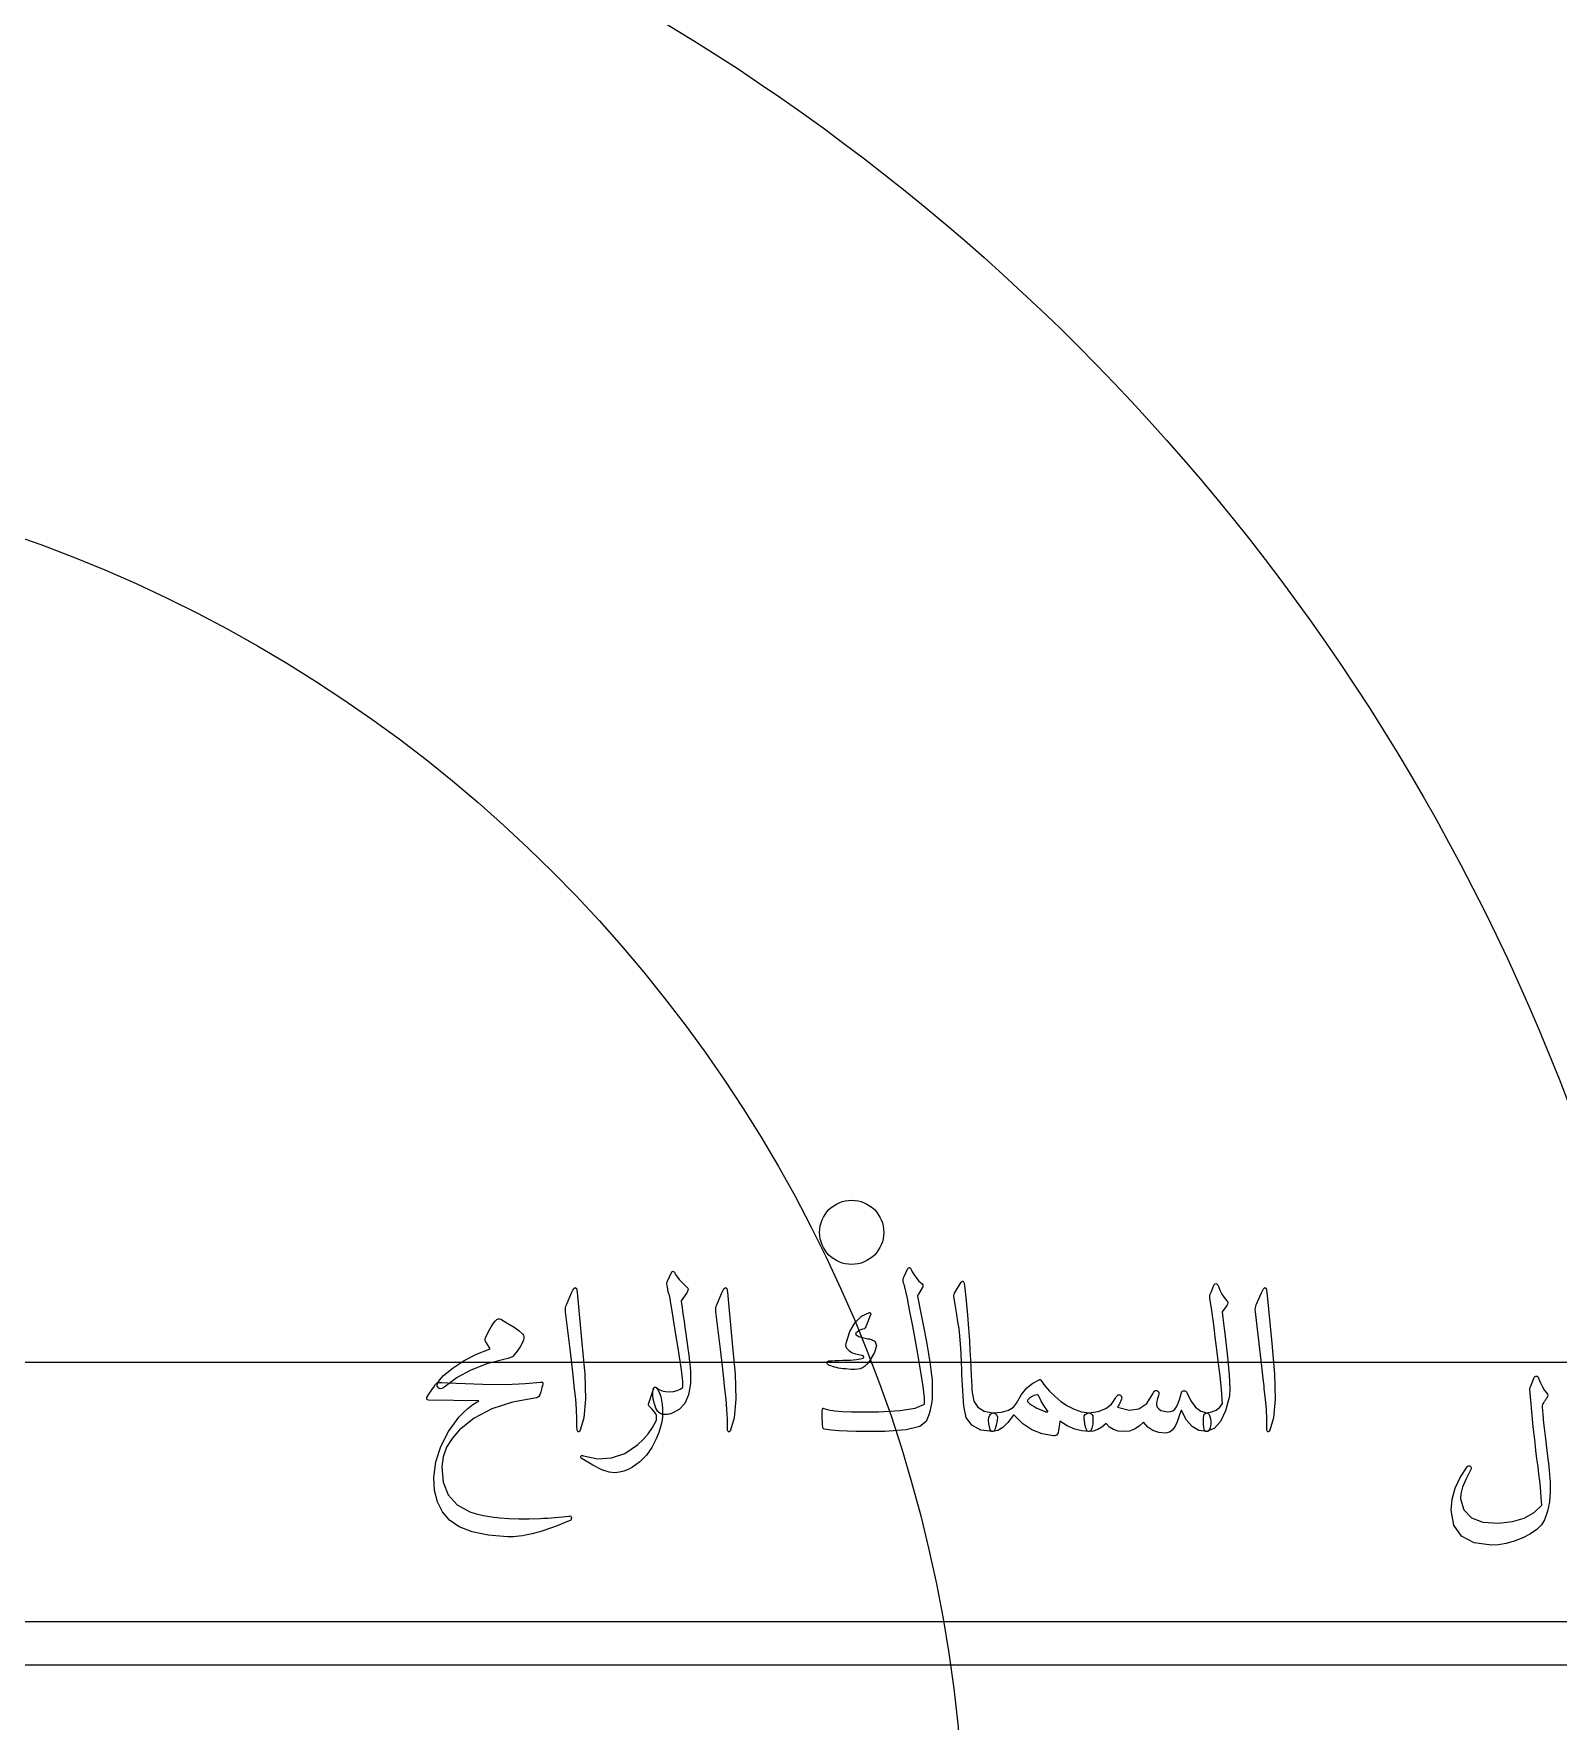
# Model space of a CAD drawing. Header units: millimetres. Extents: x -91 to 91, y -91 to 118.
# Drawn here: x 11.89 to 49.87, y 3.65 to 45.69 of the extents above; entities that cross this region are included whole.
import ezdxf

# ---------------------------------------------------------------- set-up
doc = ezdxf.new("R2010")
doc.units = ezdxf.units.MM
for name, color, linetype in [('ENGRAVE', 7, 'Continuous'), ('ENGRAVE_FINE', 8, 'Continuous'), ('TEXT', 5, 'Continuous')]:
    doc.layers.add(name, color=color, linetype=linetype)

msp = doc.modelspace()

# ---------------------------------------------------------------- linework, layer by layer
at = {"layer": 'ENGRAVE'}
for centre, radius in [((0, 0), 90.5359), ((0, 0), 88.1535), ((0, 0), 83.7291), ((0, 0), 81.9), ((0, 23.4034), 58.4966), ((0, 0), 53.6109), ((0, 0), 35.0931), ((32.2691, 15.8302), 0.8)]:
    msp.add_circle(centre, radius, dxfattribs=at)
msp.add_arc((0, 87.485), 102.6048, 219.725372, 320.274628, dxfattribs=at)
at = {"layer": 'ENGRAVE_FINE'}
for points in [[(70.1335, 12.5914), (-70.1335, 12.5914)], [(62.5216, 6.129), (-62.5216, 6.129)], [(61.0906, 5.049), (-61.0906, 5.049)]]:
    msp.add_lwpolyline(points, dxfattribs=at)
at = {"layer": 'TEXT'}
for points in [[(27.8182, 14.8589), (27.8305, 14.8563), (27.8414, 14.8486), (27.8511, 14.8356), (27.8595, 14.8176), (27.8724, 14.7901), (27.8957, 14.7543), (27.9293, 14.71), (27.9732, 14.6574), (27.9987, 14.6295), (28.0236, 14.6025), (28.0478, 14.5765), (28.0713, 14.5515), (28.0946, 14.5277), (28.1178, 14.5056), (28.1411, 14.4851), (28.1643, 14.4662), (28.1853, 14.4398), (28.1915, 14.4068), (28.1827, 14.3674), (28.1592, 14.3216), (28.0248, 14.1201), (28.0318, 14.0503), (28.0423, 13.9651), (28.0563, 13.8643), (28.0739, 13.7481), (28.0941, 13.6157), (28.1159, 13.4665), (28.1393, 13.3006), (28.1643, 13.1178), (28.1905, 12.9363), (28.2121, 12.7691), (28.2292, 12.616), (28.2418, 12.4772), (28.2502, 12.3525), (28.2547, 12.2421), (28.2554, 12.1459), (28.2522, 12.0638), (28.2073, 11.7848), (28.114, 11.5679), (27.9722, 11.4129), (27.782, 11.3199), (27.7515, 11.3105), (27.722, 11.3031), (27.6934, 11.2976), (27.6658, 11.294), (27.6391, 11.2921), (27.6135, 11.2915), (27.5888, 11.2921), (27.565, 11.294), (27.4975, 11.3163), (27.4397, 11.3677), (27.3916, 11.4481), (27.3532, 11.5575), (27.3267, 11.6747), (27.3145, 11.7784), (27.3164, 11.8685), (27.3325, 11.945), (27.3383, 11.9586), (27.3455, 11.9683), (27.3538, 11.9741), (27.3635, 11.976), (27.3758, 11.9747), (27.3868, 11.9708), (27.3965, 11.9644), (27.4049, 11.9553), (27.4717, 11.9105), (27.5482, 11.8791), (27.6345, 11.8614), (27.7304, 11.8572), (27.8308, 11.8675), (27.9202, 11.8882), (27.9987, 11.9192), (28.0662, 11.9605), (28.06, 12.1161), (28.0261, 12.4074), (27.9645, 12.8343), (27.875, 13.3968), (27.7717, 14.0219), (27.7581, 14.1049), (27.7433, 14.1834), (27.7271, 14.2573), (27.7097, 14.3267), (27.7002, 14.3615), (27.6923, 14.3933), (27.686, 14.4222), (27.6813, 14.4482), (27.6776, 14.4709), (27.6742, 14.4901), (27.6711, 14.5058), (27.6684, 14.5179), (27.6651, 14.545), (27.6658, 14.5696), (27.6703, 14.5915), (27.6787, 14.6109), (27.782, 14.8331), (27.7901, 14.8444), (27.7988, 14.8524), (27.8082, 14.8573), (27.8182, 14.8589)], [(33.7493, 14.9054), (33.7783, 14.85), (33.8087, 14.7975), (33.8403, 14.748), (33.8733, 14.7013), (33.9078, 14.6576), (33.9443, 14.6167), (33.9827, 14.5788), (34.0231, 14.5437), (34.0386, 14.524), (34.0438, 14.5011), (34.0386, 14.475), (34.0231, 14.4456), (33.9301, 14.2906), (33.9211, 14.2738), (33.9146, 14.2596), (33.9107, 14.248), (33.9094, 14.2389), (33.9944, 13.8199), (34.0683, 13.4413), (34.1313, 13.1031), (34.1833, 12.8052), (34.2239, 12.548), (34.253, 12.3318), (34.2704, 12.1567), (34.2762, 12.0225), (34.2762, 11.7693), (34.2717, 11.6891), (34.2633, 11.6085), (34.2511, 11.5277), (34.2349, 11.4464), (34.2146, 11.3649), (34.1897, 11.2831), (34.1603, 11.2009), (34.1264, 11.1184), (33.9708, 10.996), (33.6279, 10.913), (33.0977, 10.8694), (32.3802, 10.8652), (32.1561, 10.873), (31.9488, 10.8859), (31.7582, 10.904), (31.5845, 10.9272), (31.5687, 10.934), (31.5574, 10.944), (31.5506, 10.9572), (31.5484, 10.9737), (31.5437, 11.0528), (31.54, 11.1248), (31.5372, 11.1897), (31.5354, 11.2475), (31.5346, 11.2989), (31.5348, 11.3444), (31.5359, 11.3841), (31.538, 11.418), (31.5403, 11.4371), (31.5471, 11.4477), (31.5584, 11.45), (31.5742, 11.4439), (31.695, 11.4074), (31.8506, 11.3806), (32.0411, 11.3635), (32.2665, 11.356), (32.9398, 11.3564), (33.4664, 11.3883), (33.8465, 11.4519), (34.0799, 11.5472), (34.0796, 11.7044), (34.0476, 11.9902), (33.984, 12.4045), (33.8888, 12.9473), (33.789, 13.4907), (33.7118, 13.9018), (33.6572, 14.1805), (33.6253, 14.3267), (33.6153, 14.3668), (33.6059, 14.4042), (33.5972, 14.4391), (33.5891, 14.4714), (33.5817, 14.5008), (33.5749, 14.5269), (33.5688, 14.5499), (33.5633, 14.5696), (33.5542, 14.6125), (33.5529, 14.6535), (33.5594, 14.6926), (33.5736, 14.7297), (33.6718, 14.9261), (33.6798, 14.9393), (33.6886, 14.948), (33.6979, 14.9522), (33.7079, 14.9519), (33.7202, 14.9451), (33.7312, 14.9351), (33.7409, 14.9219), (33.7493, 14.9054)], [(25.2918, 14.3267), (25.3412, 14.4223), (25.3809, 14.4559), (25.4109, 14.4275), (25.4313, 14.3371), (25.5501, 13.0713), (25.6208, 12.2944), (25.6366, 11.6738), (25.5976, 11.2094), (25.5036, 10.9014), (25.4865, 10.8762), (25.4713, 10.8626), (25.4581, 10.8607), (25.4468, 10.8704), (25.4377, 10.8856), (25.4313, 10.9053), (25.4274, 10.9295), (25.4261, 10.9582), (25.4261, 11.182), (25.4158, 11.4193), (25.3951, 11.6702), (25.3641, 11.9347), (25.3573, 12.0038), (25.337, 12.1904), (25.3031, 12.4946), (25.2556, 12.9163), (25.142, 13.8514), (25.1394, 13.9012), (25.142, 13.947), (25.1497, 13.989), (25.1626, 14.0271)], [(29.0375, 14.3267), (29.0869, 14.4223), (29.1266, 14.4559), (29.1566, 14.4275), (29.177, 14.3371), (29.2958, 13.0713), (29.3665, 12.2944), (29.3823, 11.6738), (29.3433, 11.2094), (29.2493, 10.9014), (29.2322, 10.8762), (29.217, 10.8626), (29.2038, 10.8607), (29.1925, 10.8704), (29.1834, 10.8856), (29.177, 10.9053), (29.1731, 10.9295), (29.1718, 10.9582), (29.1718, 11.182), (29.1615, 11.4193), (29.1408, 11.6702), (29.1098, 11.9347), (29.103, 12.0038), (29.0827, 12.1904), (29.0488, 12.4946), (29.0013, 12.9163), (28.8876, 13.8514), (28.8851, 13.9012), (28.8876, 13.947), (28.8954, 13.989), (28.9083, 14.0271)], [(34.9996, 14.5851), (35.0096, 14.6006), (35.0189, 14.6109), (35.0276, 14.6161), (35.0357, 14.6161), (35.048, 14.6093), (35.059, 14.5889), (35.0687, 14.555), (35.077, 14.5076), (35.1197, 14.1217), (35.1545, 13.7649), (35.1817, 13.4371), (35.201, 13.1385), (35.2135, 12.883), (35.2249, 12.6541), (35.2354, 12.4516), (35.245, 12.2757), (35.2532, 12.1262), (35.2598, 12.0031), (35.2648, 11.9066), (35.2682, 11.8365), (35.3141, 11.6266), (35.4155, 11.4723), (35.5724, 11.3735), (35.7849, 11.3302), (35.8439, 11.3147), (35.8817, 11.2785), (35.8982, 11.2217), (35.8933, 11.1442), (35.8691, 11.0222), (35.843, 10.935), (35.8149, 10.8827), (35.7849, 10.8652), (35.4858, 10.9046), (35.2656, 11.0228), (35.1242, 11.2198), (35.0615, 11.4955), (35.0517, 11.6274), (35.0428, 11.7597), (35.0349, 11.8922), (35.028, 12.0251), (35.0217, 12.1583), (35.0157, 12.2918), (35.01, 12.4256), (35.0047, 12.5598), (34.995, 12.8157), (34.9815, 13.0461), (34.964, 13.251), (34.9427, 13.4304), (34.9175, 13.6026), (34.8885, 13.7862), (34.8555, 13.9811), (34.8187, 14.1872), (34.8139, 14.2244), (34.8149, 14.2583), (34.8216, 14.289), (34.8342, 14.3164)], [(41.1941, 14.2751), (41.229, 14.3594), (41.2561, 14.4262), (41.2755, 14.4756), (41.2871, 14.5076), (41.2962, 14.5279), (41.3078, 14.5424), (41.322, 14.5512), (41.3388, 14.5541), (41.3578, 14.5508), (41.3737, 14.5411), (41.3863, 14.525), (41.3956, 14.5024), (41.4386, 14.3916), (41.4899, 14.2919), (41.5496, 14.2031), (41.6178, 14.1253), (41.6368, 14.1004), (41.6423, 14.0723), (41.6342, 14.041), (41.6126, 14.0064), (41.4989, 13.8463), (41.5067, 13.7746), (41.5144, 13.7042), (41.5222, 13.6351), (41.5299, 13.5673), (41.5377, 13.5008), (41.5454, 13.4355), (41.5532, 13.3716), (41.5609, 13.309), (41.6323, 12.729), (41.6759, 12.2757), (41.6917, 11.9489), (41.6798, 11.7487), (41.5823, 11.3854), (41.455, 11.1171), (41.2981, 10.9437), (41.1115, 10.8652), (41.1063, 10.8652), (41.1011, 10.8652), (41.096, 10.8652), (41.0908, 10.8652), (41.0601, 10.8943), (41.0404, 10.9608), (41.0317, 11.0648), (41.034, 11.2062), (41.0388, 11.2585), (41.0533, 11.2966), (41.0776, 11.3205), (41.1115, 11.3302), (41.2426, 11.3564), (41.3517, 11.4038), (41.4389, 11.4726), (41.5041, 11.5627), (41.4998, 11.6709), (41.4918, 11.7939), (41.4804, 11.9318), (41.4654, 12.0845), (41.4471, 12.2514), (41.426, 12.4319), (41.4019, 12.626), (41.375, 12.8336), (41.3501, 13.0377), (41.3272, 13.2211), (41.3062, 13.3839), (41.2871, 13.5259), (41.2707, 13.6474), (41.2574, 13.7481), (41.2474, 13.8282), (41.2406, 13.8876), (41.189, 14.1821), (41.1873, 14.2111), (41.1877, 14.2363), (41.1899, 14.2576), (41.1941, 14.2751)], [(42.4754, 14.3267), (42.5248, 14.4223), (42.5645, 14.4559), (42.5946, 14.4275), (42.6149, 14.3371), (42.7337, 13.0713), (42.8044, 12.2944), (42.8203, 11.6738), (42.7812, 11.2094), (42.6872, 10.9014), (42.6701, 10.8762), (42.6549, 10.8626), (42.6417, 10.8607), (42.6304, 10.8704), (42.6214, 10.8856), (42.6149, 10.9053), (42.611, 10.9295), (42.6097, 10.9582), (42.6097, 11.182), (42.5994, 11.4193), (42.5787, 11.6702), (42.5477, 11.9347), (42.541, 12.0038), (42.5206, 12.1904), (42.4867, 12.4946), (42.4392, 12.9163), (42.3256, 13.8514), (42.323, 13.9012), (42.3256, 13.947), (42.3333, 13.989), (42.3462, 14.0271)], [(23.6334, 12.6683), (23.1819, 12.5505), (22.7835, 12.3984), (22.438, 12.212), (22.1454, 11.9915), (22.1005, 11.9576), (22.0589, 11.9385), (22.0205, 11.9344), (21.9853, 11.945), (21.9443, 11.9938), (21.9504, 12.0625), (22.0037, 12.1513), (22.1041, 12.2602), (22.3414, 12.4571), (22.6143, 12.6347), (22.9226, 12.793), (23.2665, 12.9318), (23.1684, 13.0765), (23.15, 13.1126), (23.1413, 13.1488), (23.1422, 13.185), (23.1529, 13.2211), (23.2223, 13.359), (23.2859, 13.473), (23.3437, 13.5631), (23.3957, 13.6293), (23.429, 13.6606), (23.4616, 13.6771), (23.4935, 13.6787), (23.5249, 13.6654), (23.7067, 13.5628), (23.8594, 13.4665), (23.9831, 13.3768), (24.0777, 13.2935), (24.0961, 13.2667), (24.1048, 13.2327), (24.1038, 13.1917), (24.0932, 13.1436), (24.0599, 13.0684), (24.0066, 12.977), (23.9333, 12.8695), (23.84, 12.7458), (23.8155, 12.7274), (23.7729, 12.7084), (23.7121, 12.6887), (23.6334, 12.6683)], [(32.7108, 13.8308), (32.7205, 13.8295), (32.7289, 13.8256), (32.736, 13.8191), (32.7418, 13.8101), (32.7437, 13.802), (32.7444, 13.7933), (32.7437, 13.7839), (32.7418, 13.7739), (32.6333, 13.5001), (32.6201, 13.4723), (32.6062, 13.451), (32.5917, 13.4362), (32.5765, 13.4278), (32.5116, 13.4094), (32.4564, 13.3852), (32.4108, 13.3551), (32.375, 13.3193), (32.3679, 13.3006), (32.3776, 13.2805), (32.4041, 13.2592), (32.4473, 13.2366), (32.4762, 13.2266), (32.5061, 13.2172), (32.5369, 13.2085), (32.5687, 13.2005), (32.6018, 13.193), (32.6365, 13.1862), (32.6729, 13.1801), (32.7108, 13.1746), (32.8419, 13.1201), (32.8839, 13.008), (32.8367, 12.8385), (32.7005, 12.6115), (32.6443, 12.544), (32.5894, 12.4914), (32.5358, 12.4536), (32.4835, 12.4307), (32.426, 12.4187), (32.3466, 12.4139), (32.2452, 12.4161), (32.1218, 12.4255), (32.0589, 12.4316), (31.9991, 12.4397), (31.9426, 12.4497), (31.8893, 12.4617), (31.8393, 12.4746), (31.7925, 12.4875), (31.7489, 12.5004), (31.7085, 12.5133), (31.6837, 12.5272), (31.6659, 12.543), (31.6552, 12.5608), (31.6517, 12.5805), (31.6549, 12.6008), (31.6646, 12.6154), (31.6808, 12.6241), (31.7034, 12.627), (31.7754, 12.6318), (31.8571, 12.636), (31.9484, 12.6396), (32.0495, 12.6425), (32.2381, 12.648), (32.3853, 12.6593), (32.4912, 12.6764), (32.5558, 12.6993), (32.5642, 12.7054), (32.5687, 12.7135), (32.5694, 12.7235), (32.5662, 12.7355), (32.5616, 12.7429), (32.5532, 12.7497), (32.541, 12.7558), (32.5248, 12.7613), (32.375, 12.7975), (32.3124, 12.8156), (32.2587, 12.8388), (32.2142, 12.8672), (32.1787, 12.9008), (32.1486, 12.9402), (32.1309, 12.9809), (32.1254, 13.0229), (32.1322, 13.0661), (32.2265, 13.358), (32.3543, 13.5828), (32.5158, 13.7403), (32.7108, 13.8308)], [(49.2738, 12.2111), (49.2829, 12.2269), (49.2945, 12.2382), (49.3087, 12.245), (49.3255, 12.2473), (49.3423, 12.2444), (49.3565, 12.2357), (49.3681, 12.2211), (49.3771, 12.2008), (49.4253, 12.0823), (49.4766, 11.9799), (49.5312, 11.8937), (49.589, 11.8236), (49.6061, 11.7985), (49.6109, 11.7694), (49.6035, 11.7365), (49.5838, 11.6996), (49.5712, 11.6819), (49.5593, 11.6648), (49.548, 11.6483), (49.5373, 11.6325), (49.5273, 11.6176), (49.5179, 11.6041), (49.5092, 11.5918), (49.5011, 11.5808), (49.4876, 11.5608), (49.4779, 11.5369), (49.4721, 11.5091), (49.4701, 11.4775), (49.4763, 11.3882), (49.4843, 11.2908), (49.4944, 11.1854), (49.5063, 11.0719), (49.5199, 10.9503), (49.5347, 10.8207), (49.5509, 10.683), (49.5683, 10.5372), (49.5878, 10.3917), (49.6051, 10.255), (49.6201, 10.1269), (49.6329, 10.0076), (49.6437, 9.8967), (49.6529, 9.7939), (49.6605, 9.6991), (49.6665, 9.6124), (49.6732, 9.3557), (49.6523, 9.1125), (49.6035, 8.883), (49.527, 8.6669), (49.4524, 8.54), (49.3371, 8.4228), (49.1811, 8.3153), (48.9845, 8.2175), (48.7714, 8.1364), (48.5712, 8.0793), (48.3839, 8.046), (48.2095, 8.0366), (47.773, 8.0967), (47.4604, 8.2614), (47.2718, 8.5307), (47.2072, 8.9046), (47.2298, 9.1833), (47.3028, 9.4561), (47.4262, 9.7232), (47.5999, 9.9844), (47.6131, 9.9996), (47.627, 10.0089), (47.6415, 10.0125), (47.6567, 10.0102), (47.6729, 10.0041), (47.6851, 9.996), (47.6935, 9.986), (47.698, 9.9741), (47.7013, 9.9563), (47.7006, 9.9392), (47.6961, 9.9227), (47.6877, 9.9069), (47.5692, 9.676), (47.4875, 9.4794), (47.4426, 9.3169), (47.4346, 9.1887), (47.5208, 8.9127), (47.7071, 8.7199), (47.9935, 8.6104), (48.38, 8.5843), (48.7284, 8.6221), (49.0245, 8.7096), (49.2683, 8.8468), (49.4598, 9.0338), (49.4558, 9.124), (49.4488, 9.2294), (49.439, 9.35), (49.4262, 9.4858), (49.4102, 9.6371), (49.3907, 9.8042), (49.3676, 9.9871), (49.341, 10.1859), (49.3158, 10.3909), (49.2919, 10.5927), (49.2693, 10.7913), (49.248, 10.9867), (49.2283, 11.1788), (49.2105, 11.3677), (49.1947, 11.5534), (49.1808, 11.7358), (49.1601, 11.9115), (49.1611, 11.9315), (49.164, 11.9502), (49.1689, 11.9677), (49.1756, 11.9838)], [(22.4141, 12.069), (23.077, 12.0458), (23.6501, 12.0432), (24.1335, 12.0613), (24.5272, 12.1), (24.5393, 12.1015), (24.5498, 12.1006), (24.5586, 12.0976), (24.5659, 12.0923), (24.5712, 12.085), (24.5743, 12.0761), (24.5751, 12.0656), (24.5737, 12.0535), (24.5635, 12.0064), (24.5536, 11.9631), (24.5441, 11.9237), (24.5349, 11.8882), (24.526, 11.8565), (24.5175, 11.8288), (24.5092, 11.8049), (24.5013, 11.7848), (24.4845, 11.7529), (24.4652, 11.7293), (24.4432, 11.7141), (24.4187, 11.7074), (23.8219, 11.5992), (23.3027, 11.4297), (22.861, 11.1988), (22.4967, 10.9066), (22.3127, 10.6963), (22.179, 10.4739), (22.0957, 10.2391), (22.0628, 9.9921), (22.0944, 9.6043), (22.2203, 9.2882), (22.4406, 9.0437), (22.7551, 8.871), (22.9181, 8.8187), (23.0973, 8.7754), (23.2927, 8.7412), (23.5042, 8.716), (23.7315, 8.6995), (23.9743, 8.6914), (24.2327, 8.6918), (24.5065, 8.7005), (24.6038, 8.706), (24.6996, 8.7121), (24.7937, 8.7189), (24.8862, 8.7263), (24.9765, 8.7344), (25.0638, 8.7431), (25.1483, 8.7525), (25.2298, 8.7625), (25.2547, 8.7638), (25.2724, 8.7573), (25.2831, 8.7431), (25.2866, 8.7211), (25.2847, 8.6956), (25.2789, 8.6759), (25.2692, 8.6621), (25.2556, 8.654), (25.1097, 8.5923), (24.9715, 8.5364), (24.841, 8.4864), (24.7183, 8.4422), (24.6037, 8.4034), (24.4974, 8.3698), (24.3996, 8.3414), (24.3102, 8.3182), (24.226, 8.301), (24.1442, 8.2859), (24.0646, 8.2726), (23.9873, 8.2613), (23.9119, 8.2526), (23.8381, 8.2471), (23.7659, 8.2449), (23.6954, 8.2458), (23.2136, 8.2833), (22.8119, 8.3647), (22.4903, 8.4899), (22.2487, 8.6591), (22.0715, 8.8706), (21.9478, 9.1177), (21.8777, 9.4002), (21.8613, 9.7183), (21.912, 10.1129), (22.033, 10.4958), (22.2245, 10.8672), (22.4864, 11.2269), (22.5888, 11.3357), (22.7047, 11.44), (22.8342, 11.5398), (22.9772, 11.635), (21.7269, 11.6454), (21.6969, 11.6583), (21.6843, 11.6815), (21.6892, 11.7151), (21.7114, 11.759), (21.7534, 11.823), (21.7915, 11.8804), (21.8257, 11.9314), (21.8561, 11.976), (21.8826, 12.0138), (21.9052, 12.0445), (21.9239, 12.068), (21.9388, 12.0845), (21.9723, 12.0874), (22.0628, 12.0858), (22.21, 12.0797), (22.4141, 12.069)], [(27.41, 11.9553), (27.4507, 11.895), (27.4849, 11.8223), (27.5127, 11.7374), (27.534, 11.6402), (27.5489, 11.5385), (27.5573, 11.4348), (27.5592, 11.3292), (27.5547, 11.2217), (27.5392, 11.1126), (27.5082, 10.9866), (27.4617, 10.8439), (27.3997, 10.6844), (27.2909, 10.4658), (27.1556, 10.275), (26.9938, 10.1119), (26.8056, 9.9766), (26.7026, 9.9214), (26.595, 9.8797), (26.483, 9.8516), (26.3664, 9.8371), (26.2247, 9.8529), (26.0422, 9.9159), (25.8191, 10.026), (25.5553, 10.1832), (25.5398, 10.1968), (25.5294, 10.2117), (25.5243, 10.2278), (25.5243, 10.2452), (25.5301, 10.2601), (25.5424, 10.2685), (25.5611, 10.2704), (25.5863, 10.2659), (25.9434, 10.1897), (26.2863, 10.2091), (26.615, 10.324), (26.9296, 10.5346), (27.071, 10.667), (27.1956, 10.811), (27.3035, 10.9666), (27.3945, 11.1339), (27.4049, 11.1613), (27.41, 11.192), (27.41, 11.2259), (27.4049, 11.263), (27.3874, 11.3115), (27.3506, 11.3689), (27.2944, 11.4355), (27.2189, 11.511), (27.2108, 11.523), (27.2073, 11.5381), (27.2082, 11.5566), (27.2137, 11.5782), (27.3377, 11.945), (27.3435, 11.9586), (27.3506, 11.9683), (27.359, 11.9741), (27.3687, 11.976), (27.381, 11.9747), (27.392, 11.9708), (27.4016, 11.9644), (27.41, 11.9553)], [(36.937, 12.1568), (36.9515, 12.162), (36.9641, 12.162), (36.9748, 12.1568), (36.9835, 12.1465), (37.0842, 12.0089), (37.2005, 11.8753), (37.3322, 11.7455), (37.4794, 11.6195), (37.6415, 11.5065), (37.8127, 11.4206), (37.9929, 11.3618), (38.1821, 11.3302), (38.225, 11.3202), (38.2557, 11.2953), (38.2741, 11.2556), (38.2802, 11.201), (38.2741, 11.0541), (38.2557, 10.9492), (38.225, 10.8862), (38.1821, 10.8652), (38.0048, 10.8814), (37.8243, 10.9298), (37.6406, 11.0105), (37.4536, 11.1235), (37.4401, 10.9947), (37.4252, 10.8975), (37.4091, 10.832), (37.3916, 10.7981), (37.37, 10.78), (37.3464, 10.7671), (37.3209, 10.7593), (37.2935, 10.7567), (37.0141, 10.8061), (36.76, 10.9078), (36.5311, 11.0619), (36.3273, 11.2682), (36.3193, 11.2756), (36.3105, 11.2772), (36.3012, 11.273), (36.2912, 11.263), (36.1626, 11.0929), (36.0354, 10.9698), (35.9095, 10.894), (35.7849, 10.8652), (35.7587, 10.8704), (35.7371, 10.8859), (35.7199, 10.9117), (35.7074, 10.9479), (35.6844, 11.0557), (35.6776, 11.1468), (35.687, 11.2211), (35.7125, 11.2785), (35.7306, 11.3011), (35.7487, 11.3173), (35.7668, 11.327), (35.7849, 11.3302), (36.0041, 11.3515), (36.1762, 11.3999), (36.3012, 11.4755), (36.379, 11.5782), (36.4991, 11.7868), (36.6322, 11.9528), (36.7781, 12.0761), (36.937, 12.1568)], [(36.9163, 11.7745), (36.9102, 11.781), (36.9021, 11.7848), (36.8921, 11.7861), (36.8801, 11.7848), (36.8081, 11.7632), (36.7471, 11.7345), (36.6971, 11.6986), (36.658, 11.6557), (36.6486, 11.6386), (36.6464, 11.6234), (36.6512, 11.6102), (36.6631, 11.5989), (36.7108, 11.5612), (36.7607, 11.5259), (36.8128, 11.4928), (36.8672, 11.4619), (36.9239, 11.4334), (36.9828, 11.4071), (37.044, 11.383), (37.1075, 11.3612), (37.1238, 11.3573), (37.1365, 11.356), (37.1457, 11.3573), (37.1514, 11.3612), (37.1535, 11.367), (37.152, 11.3741), (37.147, 11.3825), (37.1385, 11.3922), (37.1123, 11.4298), (37.0855, 11.4703), (37.0581, 11.5138), (37.03, 11.5601), (37.0016, 11.6094), (36.9731, 11.6615), (36.9447, 11.7166), (36.9163, 11.7745)], [(38.8382, 11.7022), (38.8544, 11.7303), (38.8718, 11.7526), (38.8905, 11.769), (38.9106, 11.7797), (38.9306, 11.7839), (38.9493, 11.781), (38.9667, 11.771), (38.9829, 11.7538), (38.9942, 11.7309), (38.9971, 11.7035), (38.9916, 11.6715), (38.9777, 11.635), (38.9675, 11.6166), (38.9577, 11.5976), (38.9482, 11.5779), (38.939, 11.5575), (38.9294, 11.5369), (38.919, 11.5162), (38.9075, 11.4955), (38.8951, 11.4749), (39.1841, 11.4009), (39.4259, 11.4322), (39.6206, 11.5688), (39.7682, 11.8107), (39.784, 11.8388), (39.8005, 11.8611), (39.8176, 11.8775), (39.8354, 11.8882), (39.8554, 11.8927), (39.8741, 11.8908), (39.8915, 11.8824), (39.9077, 11.8675), (39.9196, 11.8475), (39.9245, 11.8236), (39.9222, 11.7958), (39.9128, 11.7642), (39.8864, 11.6877), (39.8689, 11.6234), (39.8605, 11.5714), (39.8612, 11.5317), (39.8789, 11.4752), (39.9167, 11.4297), (39.9745, 11.3951), (40.0523, 11.3715), (40.1369, 11.3612), (40.2099, 11.3664), (40.2713, 11.387), (40.321, 11.4232), (40.3643, 11.4823), (40.4062, 11.5717), (40.4469, 11.6915), (40.4863, 11.8417), (40.4921, 11.8598), (40.5044, 11.8727), (40.5231, 11.8804), (40.5483, 11.883), (40.5742, 11.8804), (40.5948, 11.8727), (40.6103, 11.8598), (40.6207, 11.8417), (40.7214, 11.6295), (40.8376, 11.4736), (40.9694, 11.3738), (41.1166, 11.3302), (41.1473, 11.3173), (41.1722, 11.2889), (41.1912, 11.245), (41.2045, 11.1855), (41.2138, 11.1213), (41.2161, 11.0628), (41.2112, 11.0102), (41.1993, 10.9634), (41.1825, 10.9204), (41.1631, 10.8898), (41.1412, 10.8714), (41.1166, 10.8652), (40.919, 10.8972), (40.7498, 10.9931), (40.609, 11.1529), (40.4967, 11.3767), (40.4912, 11.3883), (40.485, 11.3922), (40.4783, 11.3883), (40.4708, 11.3767), (40.423, 11.2298), (40.3778, 11.1093), (40.3352, 11.0154), (40.2952, 10.9479), (40.2516, 10.8998), (40.2035, 10.8639), (40.1508, 10.8404), (40.0937, 10.8291), (39.9216, 10.8404), (39.7721, 10.8898), (39.6452, 10.9773), (39.5409, 11.1029), (39.4343, 10.9989), (39.3161, 10.9246), (39.1863, 10.8801), (39.0449, 10.8652), (38.9089, 10.8778), (38.7904, 10.9156), (38.6894, 10.9786), (38.6057, 11.0667), (38.5034, 10.9786), (38.3978, 10.9156), (38.289, 10.8778), (38.1769, 10.8652), (38.1327, 10.8869), (38.0981, 10.9518), (38.0733, 11.0599), (38.0581, 11.2114), (38.0636, 11.2575), (38.0852, 11.2927), (38.123, 11.317), (38.1769, 11.3302), (38.4101, 11.367), (38.598, 11.4413), (38.7407, 11.553), (38.8382, 11.7022)]]:
    msp.add_lwpolyline(points, close=True, dxfattribs=at)

doc.saveas('drawing.dxf')
